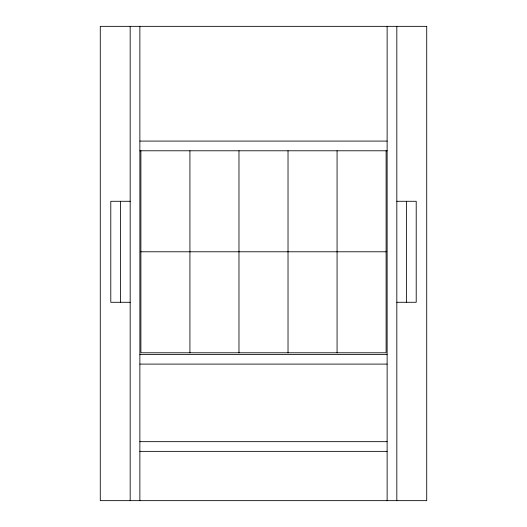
<?xml version="1.0" encoding="UTF-8"?>
<svg xmlns="http://www.w3.org/2000/svg" width="527" height="527" viewBox="0 0 527 527"><rect width="100%" height="100%" fill="white"/><g stroke="black" fill="none" stroke-linecap="round" stroke-linejoin="round"><path stroke-width="0.79" d="M139.872 141.084L387.128 141.084M139.872 150.781L387.128 150.781M130.176 201.281L110.789 201.281L110.789 302.287L130.176 302.287M396.824 201.281L416.211 201.281L416.211 302.287L396.824 302.287M140.887 251.781L386.113 251.781M139.872 354.401L387.128 354.401M139.872 364.098L387.128 364.098M139.872 441.666L387.128 441.666M139.872 451.362L387.128 451.362M406.515 201.281L406.515 302.287M396.824 26.35L396.824 500.65M387.128 26.35L387.128 500.65M386.113 150.781L386.113 352.787L140.887 352.787L140.887 150.781M337.069 150.781L337.069 352.787M288.025 150.781L288.025 352.787M238.975 150.781L238.975 352.787M189.931 150.781L189.931 352.787M139.872 26.35L139.872 500.65M130.176 26.35L130.176 500.65M120.485 201.281L120.485 302.287M426.718 26.35L100.282 26.35L100.282 500.65L426.718 500.65L426.718 26.35"/></g></svg>
